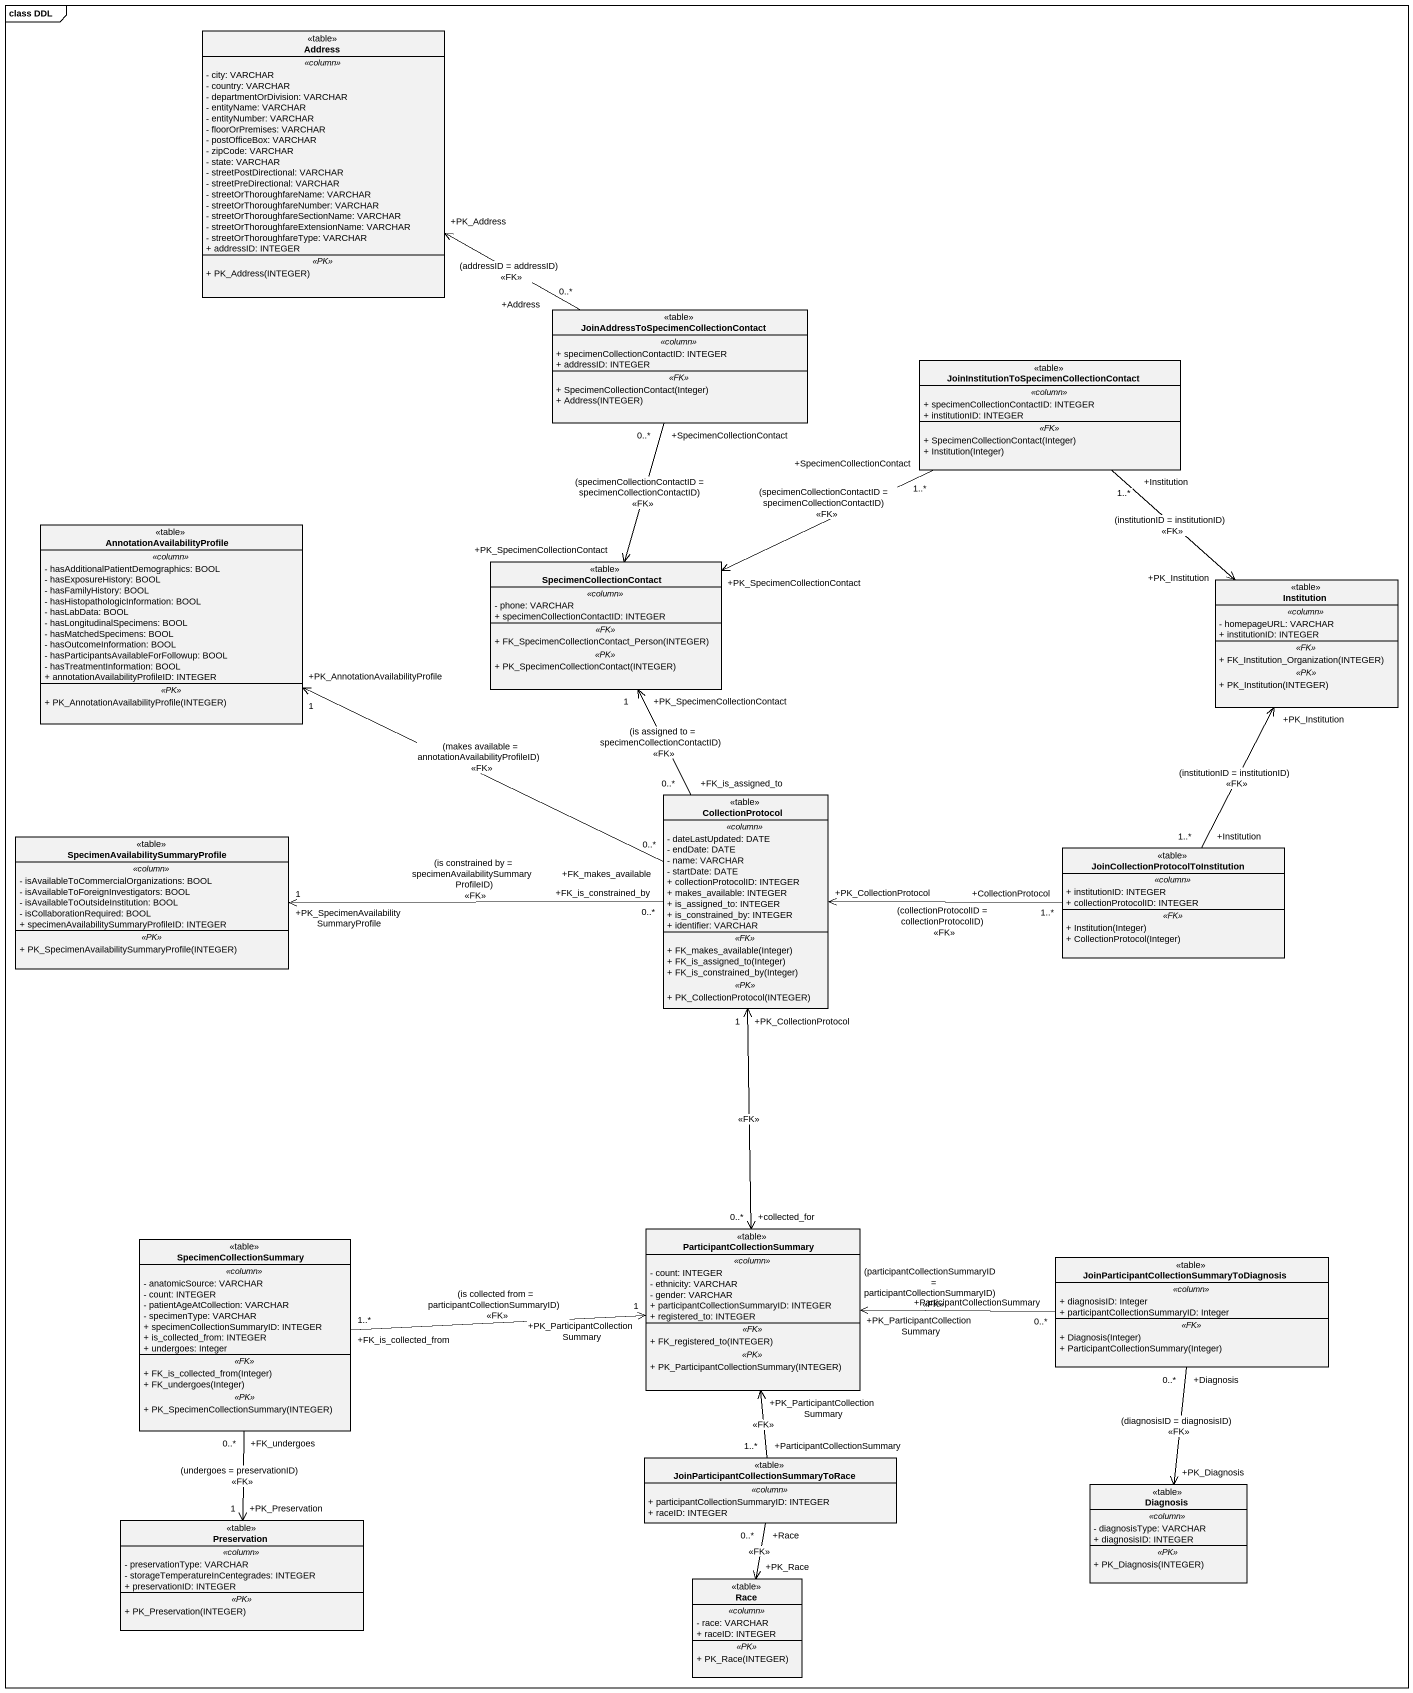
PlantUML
@startuml
mainframe class DDL
hide circle
hide empty members
skinparam classAttributeIconSize 0
class Address <<table>> {
  .. <<column>> ..
  - city: VARCHAR
  - country: VARCHAR
  - departmentOrDivision: VARCHAR
  - entityName: VARCHAR
  - entityNumber: VARCHAR
  - floorOrPremises: VARCHAR
  - postOfficeBox: VARCHAR
  - zipCode: VARCHAR
  - state: VARCHAR
  - streetPostDirectional: VARCHAR
  - streetPreDirectional: VARCHAR
  - streetOrThoroughfareName: VARCHAR
  - streetOrThoroughfareNumber: VARCHAR
  - streetOrThoroughfareSectionName: VARCHAR
  - streetOrThoroughfareExtensionName: VARCHAR
  - streetOrThoroughfareType: VARCHAR
  + addressID: INTEGER
  .. <<PK>> ..
  + PK_Address(INTEGER)
}
class "JoinAddressToSpecimenCollectionContact" as JoinAddressToSpecimenCollect <<table>> {
  .. <<column>> ..
  + specimenCollectionContactID: INTEGER
  + addressID: INTEGER
  .. <<FK>> ..
  + SpecimenCollectionContact(Integer)
  + Address(INTEGER)
}
class "JoinInstitutionToSpecimenCollectionContact" as JoinInstitutionToSpecimenCol <<table>> {
  .. <<column>> ..
  + specimenCollectionContactID: INTEGER
  + institutionID: INTEGER
  .. <<FK>> ..
  + SpecimenCollectionContact(Integer)
  + Institution(Integer)
}
class "AnnotationAvailabilityProfile" as AnnotationAvailabilityProfil <<table>> {
  .. <<column>> ..
  - hasAdditionalPatientDemographics: BOOL
  - hasExposureHistory: BOOL
  - hasFamilyHistory: BOOL
  - hasHistopathologicInformation: BOOL
  - hasLabData: BOOL
  - hasLongitudinalSpecimens: BOOL
  - hasMatchedSpecimens: BOOL
  - hasOutcomeInformation: BOOL
  - hasParticipantsAvailableForFollowup: BOOL
  - hasTreatmentInformation: BOOL
  + annotationAvailabilityProfileID: INTEGER
  .. <<PK>> ..
  + PK_AnnotationAvailabilityProfile(INTEGER)
}
class SpecimenCollectionContact <<table>> {
  .. <<column>> ..
  - phone: VARCHAR
  + specimenCollectionContactID: INTEGER
  .. <<FK>> ..
  + FK_SpecimenCollectionContact_Person(INTEGER)
  .. <<PK>> ..
  + PK_SpecimenCollectionContact(INTEGER)
}
class Institution <<table>> {
  .. <<column>> ..
  - homepageURL: VARCHAR
  + institutionID: INTEGER
  .. <<FK>> ..
  + FK_Institution_Organization(INTEGER)
  .. <<PK>> ..
  + PK_Institution(INTEGER)
}
class CollectionProtocol <<table>> {
  .. <<column>> ..
  - dateLastUpdated: DATE
  - endDate: DATE
  - name: VARCHAR
  - startDate: DATE
  + collectionProtocolID: INTEGER
  + makes_available: INTEGER
  + is_assigned_to: INTEGER
  + is_constrained_by: INTEGER
  + identifier: VARCHAR
  .. <<FK>> ..
  + FK_makes_available(Integer)
  + FK_is_assigned_to(Integer)
  + FK_is_constrained_by(Integer)
  .. <<PK>> ..
  + PK_CollectionProtocol(INTEGER)
}
class "SpecimenAvailabilitySummaryProfile" as SpecimenAvailabilitySummaryP <<table>> {
  .. <<column>> ..
  - isAvailableToCommercialOrganizations: BOOL
  - isAvailableToForeignInvestigators: BOOL
  - isAvailableToOutsideInstitution: BOOL
  - isCollaborationRequired: BOOL
  + specimenAvailabilitySummaryProfileID: INTEGER
  .. <<PK>> ..
  + PK_SpecimenAvailabilitySummaryProfile(INTEGER)
}
class "JoinCollectionProtocolToInstitution" as JoinCollectionProtocolToInst <<table>> {
  .. <<column>> ..
  + institutionID: INTEGER
  + collectionProtocolID: INTEGER
  .. <<FK>> ..
  + Institution(Integer)
  + CollectionProtocol(Integer)
}
class ParticipantCollectionSummary <<table>> {
  .. <<column>> ..
  - count: INTEGER
  - ethnicity: VARCHAR
  - gender: VARCHAR
  + participantCollectionSummaryID: INTEGER
  + registered_to: INTEGER
  .. <<FK>> ..
  + FK_registered_to(INTEGER)
  .. <<PK>> ..
  + PK_ParticipantCollectionSummary(INTEGER)
}
class SpecimenCollectionSummary <<table>> {
  .. <<column>> ..
  - anatomicSource: VARCHAR
  - count: INTEGER
  - patientAgeAtCollection: VARCHAR
  - specimenType: VARCHAR
  + specimenCollectionSummaryID: INTEGER
  + is_collected_from: INTEGER
  + undergoes: Integer
  .. <<FK>> ..
  + FK_is_collected_from(Integer)
  + FK_undergoes(Integer)
  .. <<PK>> ..
  + PK_SpecimenCollectionSummary(INTEGER)
}
class "JoinParticipantCollectionSummaryToDiagnosis" as JoinParticipantCollectionSum <<table>> {
  .. <<column>> ..
  + diagnosisID: Integer
  + participantCollectionSummaryID: Integer
  .. <<FK>> ..
  + Diagnosis(Integer)
  + ParticipantCollectionSummary(Integer)
}
class "JoinParticipantCollectionSummaryToRace" as JoinParticipantCollectionSum_2 <<table>> {
  .. <<column>> ..
  + participantCollectionSummaryID: INTEGER
  + raceID: INTEGER
}
class Diagnosis <<table>> {
  .. <<column>> ..
  - diagnosisType: VARCHAR
  + diagnosisID: INTEGER
  .. <<PK>> ..
  + PK_Diagnosis(INTEGER)
}
class Preservation <<table>> {
  .. <<column>> ..
  - preservationType: VARCHAR
  - storageTemperatureInCentegrades: INTEGER
  + preservationID: INTEGER
  .. <<PK>> ..
  + PK_Preservation(INTEGER)
}
class Race <<table>> {
  .. <<column>> ..
  - race: VARCHAR
  + raceID: INTEGER
  .. <<PK>> ..
  + PK_Race(INTEGER)
}
JoinAddressToSpecimenCollect "+Address\n0..*" -left-> "+PK_Address" Address : (addressID = addressID)\n<<FK>>
JoinAddressToSpecimenCollect "+SpecimenCollectionContact\n0..*" --> "+PK_SpecimenCollectionContact" SpecimenCollectionContact : (specimenCollectionContactID = specimenCollectionContactID)\n<<FK>>
JoinInstitutionToSpecimenCol "+SpecimenCollectionContact\n1..*" -left-> "+PK_SpecimenCollectionContact" SpecimenCollectionContact : (specimenCollectionContactID = specimenCollectionContactID)\n<<FK>>
JoinInstitutionToSpecimenCol "+Institution\n1..*" --> "+PK_Institution" Institution : (institutionID = institutionID)\n<<FK>>
CollectionProtocol "+FK_makes_available\n0..*" -left-> "+PK_AnnotationAvailabilityProfile\n1" AnnotationAvailabilityProfil : (makes available = annotationAvailabilityProfileID)\n<<FK>>
CollectionProtocol "+FK_is_assigned_to\n0..*" -up-> "+PK_SpecimenCollectionContact\n1" SpecimenCollectionContact : (is assigned to = specimenCollectionContactID)\n<<FK>>
CollectionProtocol "+FK_is_constrained_by\n0..*" -left-> "+PK_SpecimenAvailabilitySummaryProfile\n1" SpecimenAvailabilitySummaryP : (is constrained by = specimenAvailabilitySummaryProfileID)\n<<FK>>
JoinCollectionProtocolToInst "+Institution\n1..*" -up-> "+PK_Institution" Institution : (institutionID = institutionID)\n<<FK>>
JoinCollectionProtocolToInst "+CollectionProtocol\n1..*" -left-> "+PK_CollectionProtocol" CollectionProtocol : (collectionProtocolID = collectionProtocolID)\n<<FK>>
ParticipantCollectionSummary "+collected_for\n0..*" <-up-> "+PK_CollectionProtocol\n1" CollectionProtocol : <<FK>>
SpecimenCollectionSummary "+FK_is_collected_from\n1..*" -right-> "+PK_ParticipantCollectionSummary\n1" ParticipantCollectionSummary : (is collected from = participantCollectionSummaryID)\n<<FK>>
SpecimenCollectionSummary "+FK_undergoes\n0..*" --> "+PK_Preservation\n1" Preservation : (undergoes = preservationID)\n<<FK>>
JoinParticipantCollectionSum "+ParticipantCollectionSummary\n0..*" -left-> "+PK_ParticipantCollectionSummary" ParticipantCollectionSummary : (participantCollectionSummaryID = participantCollectionSummaryID)\n<<FK>>
JoinParticipantCollectionSum "+Diagnosis\n0..*" --> "+PK_Diagnosis" Diagnosis : (diagnosisID = diagnosisID)\n<<FK>>
JoinParticipantCollectionSum_2 "+ParticipantCollectionSummary\n1..*" -up-> "+PK_ParticipantCollectionSummary" ParticipantCollectionSummary : <<FK>>
JoinParticipantCollectionSum_2 "+Race\n0..*" --> "+PK_Race" Race : <<FK>>
@enduml
